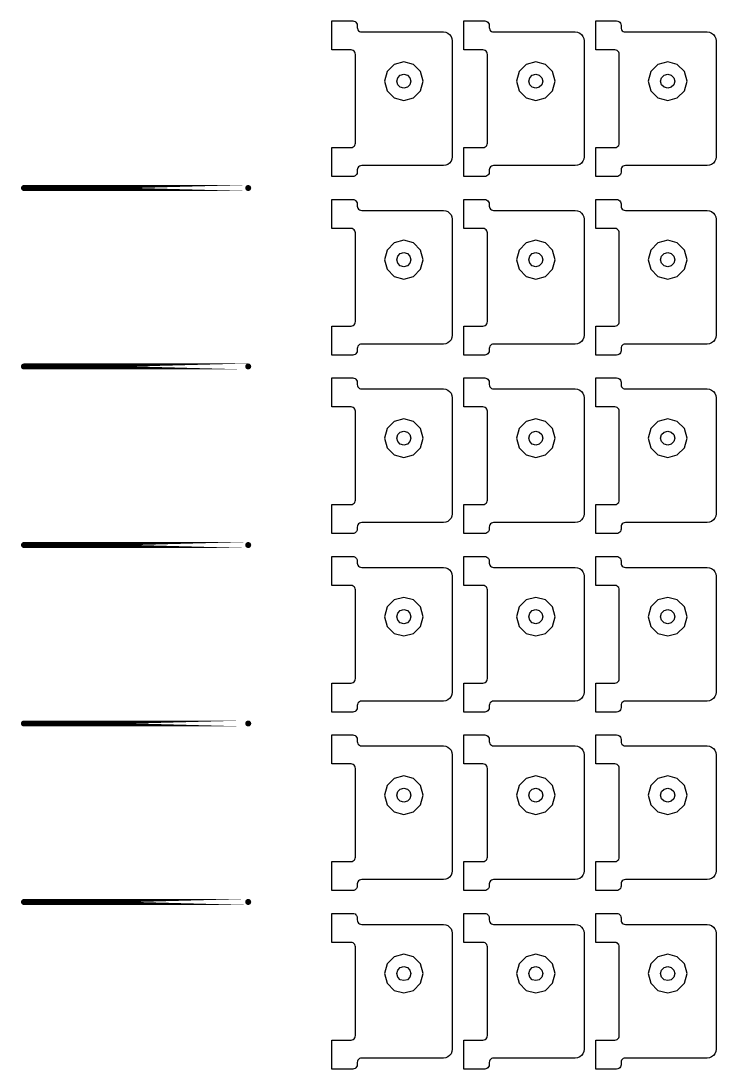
# Model space of a CAD drawing. Extents: x 11 to 212, y 11 to 212.
# Drawn here: x 46.96 to 56.26, y 97.02 to 111.05 of the extents above; entities that cross this region are included whole.
import ezdxf

# ---------------------------------------------------------------- set-up
doc = ezdxf.new("R2010")
doc.units = 0
doc.layers.get('0').update_dxf_attribs({"linetype": 'continuous'})
doc.layers.add('G', color=7, linetype='continuous')

# ---------------------------------------------------------------- blocks, each defined once
blk = doc.blocks.new('cutlineendpoint')
at = {"const_width": 0.04}
blk.add_lwpolyline([(-0.02, 0, 1), (0.02, 0, 1)], format="xyb", close=True, dxfattribs=at)

msp = doc.modelspace()

# ---------------------------------------------------------------- linework, layer by layer
at = {"layer": 'G'}
for points in [[(51.376, 109.353), (51.392, 109.355), (51.406, 109.361), (51.418, 109.37), (51.427, 109.382), (51.433, 109.397), (51.435, 109.412), (51.435, 110.6), (51.433, 110.615), (51.427, 110.629), (51.418, 110.642), (51.406, 110.651), (51.392, 110.657), (51.376, 110.659), (51.12, 110.659), (51.12, 111.047), (51.4, 111.047), (51.415, 111.045), (51.429, 111.039), (51.442, 111.03), (51.451, 111.018), (51.457, 111.003), (51.459, 110.988), (51.459, 110.959), (51.461, 110.944), (51.467, 110.929), (51.476, 110.917), (51.488, 110.908), (51.502, 110.902), (51.518, 110.9), (52.612, 110.9), (52.642, 110.896), (52.671, 110.884), (52.695, 110.866), (52.714, 110.841), (52.725, 110.813), (52.729, 110.782), (52.729, 109.229), (52.725, 109.199), (52.714, 109.171), (52.695, 109.146), (52.671, 109.128), (52.642, 109.116), (52.612, 109.112), (51.518, 109.112), (51.502, 109.11), (51.488, 109.104), (51.476, 109.095), (51.467, 109.082), (51.461, 109.068), (51.459, 109.053), (51.459, 109.024), (51.457, 109.008), (51.451, 108.994), (51.442, 108.982), (51.429, 108.973), (51.415, 108.967), (51.4, 108.965), (51.12, 108.965), (51.12, 109.353)], [(53.141, 109.353), (53.156, 109.355), (53.171, 109.361), (53.183, 109.37), (53.192, 109.382), (53.198, 109.397), (53.2, 109.412), (53.2, 110.6), (53.198, 110.615), (53.192, 110.629), (53.183, 110.642), (53.171, 110.651), (53.156, 110.657), (53.141, 110.659), (52.885, 110.659), (52.885, 111.047), (53.165, 111.047), (53.18, 111.045), (53.194, 111.039), (53.206, 111.03), (53.216, 111.018), (53.222, 111.003), (53.224, 110.988), (53.224, 110.959), (53.226, 110.944), (53.231, 110.929), (53.241, 110.917), (53.253, 110.908), (53.267, 110.902), (53.282, 110.9), (54.376, 110.9), (54.407, 110.896), (54.435, 110.884), (54.46, 110.866), (54.478, 110.841), (54.49, 110.813), (54.494, 110.782), (54.494, 109.229), (54.49, 109.199), (54.478, 109.171), (54.46, 109.146), (54.435, 109.128), (54.407, 109.116), (54.376, 109.112), (53.282, 109.112), (53.267, 109.11), (53.253, 109.104), (53.241, 109.095), (53.231, 109.082), (53.226, 109.068), (53.224, 109.053), (53.224, 109.024), (53.222, 109.008), (53.216, 108.994), (53.206, 108.982), (53.194, 108.973), (53.18, 108.967), (53.165, 108.965), (52.885, 108.965), (52.885, 109.353)], [(54.906, 109.353), (54.921, 109.355), (54.935, 109.361), (54.947, 109.37), (54.957, 109.382), (54.963, 109.397), (54.965, 109.412), (54.965, 110.6), (54.963, 110.615), (54.957, 110.629), (54.947, 110.642), (54.935, 110.651), (54.921, 110.657), (54.906, 110.659), (54.649, 110.659), (54.649, 111.047), (54.929, 111.047), (54.945, 111.045), (54.959, 111.039), (54.971, 111.03), (54.98, 111.018), (54.986, 111.003), (54.988, 110.988), (54.988, 110.959), (54.99, 110.944), (54.996, 110.929), (55.005, 110.917), (55.018, 110.908), (55.032, 110.902), (55.047, 110.9), (56.141, 110.9), (56.172, 110.896), (56.2, 110.884), (56.224, 110.866), (56.243, 110.841), (56.255, 110.813), (56.259, 110.782), (56.259, 109.229), (56.255, 109.199), (56.243, 109.171), (56.224, 109.146), (56.2, 109.128), (56.172, 109.116), (56.141, 109.112), (55.047, 109.112), (55.032, 109.11), (55.018, 109.104), (55.005, 109.095), (54.996, 109.082), (54.99, 109.068), (54.988, 109.053), (54.988, 109.024), (54.986, 109.008), (54.98, 108.994), (54.971, 108.982), (54.959, 108.973), (54.945, 108.967), (54.929, 108.965), (54.649, 108.965), (54.649, 109.353)], [(52.307, 110.112), (52.341, 110.241), (52.307, 110.371), (52.212, 110.465), (52.082, 110.5), (51.953, 110.465), (51.858, 110.371), (51.824, 110.241), (51.858, 110.112), (51.953, 110.017), (52.082, 109.982), (52.212, 110.017)], [(54.071, 110.112), (54.106, 110.241), (54.071, 110.371), (53.976, 110.465), (53.847, 110.5), (53.718, 110.465), (53.623, 110.371), (53.588, 110.241), (53.623, 110.112), (53.718, 110.017), (53.847, 109.982), (53.976, 110.017)], [(55.836, 110.112), (55.871, 110.241), (55.836, 110.371), (55.741, 110.465), (55.612, 110.5), (55.482, 110.465), (55.388, 110.371), (55.353, 110.241), (55.388, 110.112), (55.482, 110.017), (55.612, 109.982), (55.741, 110.017)], [(52.176, 110.241), (52.164, 110.194), (52.129, 110.16), (52.082, 110.147), (52.035, 110.16), (52.001, 110.194), (51.988, 110.241), (52.001, 110.288), (52.035, 110.323), (52.082, 110.335), (52.129, 110.323), (52.164, 110.288)], [(53.941, 110.241), (53.929, 110.194), (53.894, 110.16), (53.847, 110.147), (53.8, 110.16), (53.766, 110.194), (53.753, 110.241), (53.766, 110.288), (53.8, 110.323), (53.847, 110.335), (53.894, 110.323), (53.929, 110.288)], [(55.706, 110.241), (55.693, 110.194), (55.659, 110.16), (55.612, 110.147), (55.565, 110.16), (55.53, 110.194), (55.518, 110.241), (55.53, 110.288), (55.565, 110.323), (55.612, 110.335), (55.659, 110.323), (55.693, 110.288)], [(51.376, 106.965), (51.392, 106.967), (51.406, 106.973), (51.418, 106.982), (51.427, 106.994), (51.433, 107.008), (51.435, 107.024), (51.435, 108.212), (51.433, 108.227), (51.427, 108.241), (51.418, 108.253), (51.406, 108.263), (51.392, 108.269), (51.376, 108.271), (51.12, 108.271), (51.12, 108.659), (51.4, 108.659), (51.415, 108.657), (51.429, 108.651), (51.442, 108.642), (51.451, 108.629), (51.457, 108.615), (51.459, 108.6), (51.459, 108.571), (51.461, 108.555), (51.467, 108.541), (51.476, 108.529), (51.488, 108.52), (51.502, 108.514), (51.518, 108.512), (52.612, 108.512), (52.642, 108.508), (52.671, 108.496), (52.695, 108.477), (52.714, 108.453), (52.725, 108.425), (52.729, 108.394), (52.729, 106.841), (52.725, 106.811), (52.714, 106.782), (52.695, 106.758), (52.671, 106.739), (52.642, 106.728), (52.612, 106.724), (51.518, 106.724), (51.502, 106.722), (51.488, 106.716), (51.476, 106.706), (51.467, 106.694), (51.461, 106.68), (51.459, 106.665), (51.459, 106.635), (51.457, 106.62), (51.451, 106.606), (51.442, 106.594), (51.429, 106.584), (51.415, 106.578), (51.4, 106.576), (51.12, 106.576), (51.12, 106.965)], [(53.141, 106.965), (53.156, 106.967), (53.171, 106.973), (53.183, 106.982), (53.192, 106.994), (53.198, 107.008), (53.2, 107.024), (53.2, 108.212), (53.198, 108.227), (53.192, 108.241), (53.183, 108.253), (53.171, 108.263), (53.156, 108.269), (53.141, 108.271), (52.885, 108.271), (52.885, 108.659), (53.165, 108.659), (53.18, 108.657), (53.194, 108.651), (53.206, 108.642), (53.216, 108.629), (53.222, 108.615), (53.224, 108.6), (53.224, 108.571), (53.226, 108.555), (53.231, 108.541), (53.241, 108.529), (53.253, 108.52), (53.267, 108.514), (53.282, 108.512), (54.376, 108.512), (54.407, 108.508), (54.435, 108.496), (54.46, 108.477), (54.478, 108.453), (54.49, 108.425), (54.494, 108.394), (54.494, 106.841), (54.49, 106.811), (54.478, 106.782), (54.46, 106.758), (54.435, 106.739), (54.407, 106.728), (54.376, 106.724), (53.282, 106.724), (53.267, 106.722), (53.253, 106.716), (53.241, 106.706), (53.231, 106.694), (53.226, 106.68), (53.224, 106.665), (53.224, 106.635), (53.222, 106.62), (53.216, 106.606), (53.206, 106.594), (53.194, 106.584), (53.18, 106.578), (53.165, 106.576), (52.885, 106.576), (52.885, 106.965)], [(54.906, 106.965), (54.921, 106.967), (54.935, 106.973), (54.947, 106.982), (54.957, 106.994), (54.963, 107.008), (54.965, 107.024), (54.965, 108.212), (54.963, 108.227), (54.957, 108.241), (54.947, 108.253), (54.935, 108.263), (54.921, 108.269), (54.906, 108.271), (54.649, 108.271), (54.649, 108.659), (54.929, 108.659), (54.945, 108.657), (54.959, 108.651), (54.971, 108.642), (54.98, 108.629), (54.986, 108.615), (54.988, 108.6), (54.988, 108.571), (54.99, 108.555), (54.996, 108.541), (55.005, 108.529), (55.018, 108.52), (55.032, 108.514), (55.047, 108.512), (56.141, 108.512), (56.172, 108.508), (56.2, 108.496), (56.224, 108.477), (56.243, 108.453), (56.255, 108.425), (56.259, 108.394), (56.259, 106.841), (56.255, 106.811), (56.243, 106.782), (56.224, 106.758), (56.2, 106.739), (56.172, 106.728), (56.141, 106.724), (55.047, 106.724), (55.032, 106.722), (55.018, 106.716), (55.005, 106.706), (54.996, 106.694), (54.99, 106.68), (54.988, 106.665), (54.988, 106.635), (54.986, 106.62), (54.98, 106.606), (54.971, 106.594), (54.959, 106.584), (54.945, 106.578), (54.929, 106.576), (54.649, 106.576), (54.649, 106.965)], [(52.307, 107.724), (52.341, 107.853), (52.307, 107.982), (52.212, 108.077), (52.082, 108.112), (51.953, 108.077), (51.858, 107.982), (51.824, 107.853), (51.858, 107.724), (51.953, 107.629), (52.082, 107.594), (52.212, 107.629)], [(54.071, 107.724), (54.106, 107.853), (54.071, 107.982), (53.976, 108.077), (53.847, 108.112), (53.718, 108.077), (53.623, 107.982), (53.588, 107.853), (53.623, 107.724), (53.718, 107.629), (53.847, 107.594), (53.976, 107.629)], [(55.836, 107.724), (55.871, 107.853), (55.836, 107.982), (55.741, 108.077), (55.612, 108.112), (55.482, 108.077), (55.388, 107.982), (55.353, 107.853), (55.388, 107.724), (55.482, 107.629), (55.612, 107.594), (55.741, 107.629)], [(52.176, 107.853), (52.164, 107.806), (52.129, 107.771), (52.082, 107.759), (52.035, 107.771), (52.001, 107.806), (51.988, 107.853), (52.001, 107.9), (52.035, 107.934), (52.082, 107.947), (52.129, 107.934), (52.164, 107.9)], [(53.941, 107.853), (53.929, 107.806), (53.894, 107.771), (53.847, 107.759), (53.8, 107.771), (53.766, 107.806), (53.753, 107.853), (53.766, 107.9), (53.8, 107.934), (53.847, 107.947), (53.894, 107.934), (53.929, 107.9)], [(55.706, 107.853), (55.693, 107.806), (55.659, 107.771), (55.612, 107.759), (55.565, 107.771), (55.53, 107.806), (55.518, 107.853), (55.53, 107.9), (55.565, 107.934), (55.612, 107.947), (55.659, 107.934), (55.693, 107.9)], [(51.376, 104.576), (51.392, 104.578), (51.406, 104.584), (51.418, 104.594), (51.427, 104.606), (51.433, 104.62), (51.435, 104.635), (51.435, 105.824), (51.433, 105.839), (51.427, 105.853), (51.418, 105.865), (51.406, 105.874), (51.392, 105.88), (51.376, 105.882), (51.12, 105.882), (51.12, 106.271), (51.4, 106.271), (51.415, 106.269), (51.429, 106.263), (51.442, 106.253), (51.451, 106.241), (51.457, 106.227), (51.459, 106.212), (51.459, 106.182), (51.461, 106.167), (51.467, 106.153), (51.476, 106.141), (51.488, 106.131), (51.502, 106.126), (51.518, 106.124), (52.612, 106.124), (52.642, 106.12), (52.671, 106.108), (52.695, 106.089), (52.714, 106.065), (52.725, 106.036), (52.729, 106.006), (52.729, 104.453), (52.725, 104.422), (52.714, 104.394), (52.695, 104.37), (52.671, 104.351), (52.642, 104.339), (52.612, 104.335), (51.518, 104.335), (51.502, 104.333), (51.488, 104.327), (51.476, 104.318), (51.467, 104.306), (51.461, 104.292), (51.459, 104.276), (51.459, 104.247), (51.457, 104.232), (51.451, 104.218), (51.442, 104.205), (51.429, 104.196), (51.415, 104.19), (51.4, 104.188), (51.12, 104.188), (51.12, 104.576)], [(53.141, 104.576), (53.156, 104.578), (53.171, 104.584), (53.183, 104.594), (53.192, 104.606), (53.198, 104.62), (53.2, 104.635), (53.2, 105.824), (53.198, 105.839), (53.192, 105.853), (53.183, 105.865), (53.171, 105.874), (53.156, 105.88), (53.141, 105.882), (52.885, 105.882), (52.885, 106.271), (53.165, 106.271), (53.18, 106.269), (53.194, 106.263), (53.206, 106.253), (53.216, 106.241), (53.222, 106.227), (53.224, 106.212), (53.224, 106.182), (53.226, 106.167), (53.231, 106.153), (53.241, 106.141), (53.253, 106.131), (53.267, 106.126), (53.282, 106.124), (54.376, 106.124), (54.407, 106.12), (54.435, 106.108), (54.46, 106.089), (54.478, 106.065), (54.49, 106.036), (54.494, 106.006), (54.494, 104.453), (54.49, 104.422), (54.478, 104.394), (54.46, 104.37), (54.435, 104.351), (54.407, 104.339), (54.376, 104.335), (53.282, 104.335), (53.267, 104.333), (53.253, 104.327), (53.241, 104.318), (53.231, 104.306), (53.226, 104.292), (53.224, 104.276), (53.224, 104.247), (53.222, 104.232), (53.216, 104.218), (53.206, 104.205), (53.194, 104.196), (53.18, 104.19), (53.165, 104.188), (52.885, 104.188), (52.885, 104.576)], [(54.906, 104.576), (54.921, 104.578), (54.935, 104.584), (54.947, 104.594), (54.957, 104.606), (54.963, 104.62), (54.965, 104.635), (54.965, 105.824), (54.963, 105.839), (54.957, 105.853), (54.947, 105.865), (54.935, 105.874), (54.921, 105.88), (54.906, 105.882), (54.649, 105.882), (54.649, 106.271), (54.929, 106.271), (54.945, 106.269), (54.959, 106.263), (54.971, 106.253), (54.98, 106.241), (54.986, 106.227), (54.988, 106.212), (54.988, 106.182), (54.99, 106.167), (54.996, 106.153), (55.005, 106.141), (55.018, 106.131), (55.032, 106.126), (55.047, 106.124), (56.141, 106.124), (56.172, 106.12), (56.2, 106.108), (56.224, 106.089), (56.243, 106.065), (56.255, 106.036), (56.259, 106.006), (56.259, 104.453), (56.255, 104.422), (56.243, 104.394), (56.224, 104.37), (56.2, 104.351), (56.172, 104.339), (56.141, 104.335), (55.047, 104.335), (55.032, 104.333), (55.018, 104.327), (55.005, 104.318), (54.996, 104.306), (54.99, 104.292), (54.988, 104.276), (54.988, 104.247), (54.986, 104.232), (54.98, 104.218), (54.971, 104.205), (54.959, 104.196), (54.945, 104.19), (54.929, 104.188), (54.649, 104.188), (54.649, 104.576)], [(52.307, 105.335), (52.341, 105.465), (52.307, 105.594), (52.212, 105.689), (52.082, 105.724), (51.953, 105.689), (51.858, 105.594), (51.824, 105.465), (51.858, 105.335), (51.953, 105.241), (52.082, 105.206), (52.212, 105.241)], [(54.071, 105.335), (54.106, 105.465), (54.071, 105.594), (53.976, 105.689), (53.847, 105.724), (53.718, 105.689), (53.623, 105.594), (53.588, 105.465), (53.623, 105.335), (53.718, 105.241), (53.847, 105.206), (53.976, 105.241)], [(55.836, 105.335), (55.871, 105.465), (55.836, 105.594), (55.741, 105.689), (55.612, 105.724), (55.482, 105.689), (55.388, 105.594), (55.353, 105.465), (55.388, 105.335), (55.482, 105.241), (55.612, 105.206), (55.741, 105.241)], [(52.176, 105.465), (52.164, 105.418), (52.129, 105.383), (52.082, 105.371), (52.035, 105.383), (52.001, 105.418), (51.988, 105.465), (52.001, 105.512), (52.035, 105.546), (52.082, 105.559), (52.129, 105.546), (52.164, 105.512)], [(53.941, 105.465), (53.929, 105.418), (53.894, 105.383), (53.847, 105.371), (53.8, 105.383), (53.766, 105.418), (53.753, 105.465), (53.766, 105.512), (53.8, 105.546), (53.847, 105.559), (53.894, 105.546), (53.929, 105.512)], [(55.706, 105.465), (55.693, 105.418), (55.659, 105.383), (55.612, 105.371), (55.565, 105.383), (55.53, 105.418), (55.518, 105.465), (55.53, 105.512), (55.565, 105.546), (55.612, 105.559), (55.659, 105.546), (55.693, 105.512)], [(51.376, 102.188), (51.392, 102.19), (51.406, 102.196), (51.418, 102.205), (51.427, 102.218), (51.433, 102.232), (51.435, 102.247), (51.435, 103.435), (51.433, 103.451), (51.427, 103.465), (51.418, 103.477), (51.406, 103.486), (51.392, 103.492), (51.376, 103.494), (51.12, 103.494), (51.12, 103.882), (51.4, 103.882), (51.415, 103.88), (51.429, 103.874), (51.442, 103.865), (51.451, 103.853), (51.457, 103.839), (51.459, 103.824), (51.459, 103.794), (51.461, 103.779), (51.467, 103.765), (51.476, 103.753), (51.488, 103.743), (51.502, 103.737), (51.518, 103.735), (52.612, 103.735), (52.642, 103.731), (52.671, 103.72), (52.695, 103.701), (52.714, 103.676), (52.725, 103.648), (52.729, 103.618), (52.729, 102.065), (52.725, 102.034), (52.714, 102.006), (52.695, 101.982), (52.671, 101.963), (52.642, 101.951), (52.612, 101.947), (51.518, 101.947), (51.502, 101.945), (51.488, 101.939), (51.476, 101.93), (51.467, 101.918), (51.461, 101.903), (51.459, 101.888), (51.459, 101.859), (51.457, 101.844), (51.451, 101.829), (51.442, 101.817), (51.429, 101.808), (51.415, 101.802), (51.4, 101.8), (51.12, 101.8), (51.12, 102.188)], [(53.141, 102.188), (53.156, 102.19), (53.171, 102.196), (53.183, 102.205), (53.192, 102.218), (53.198, 102.232), (53.2, 102.247), (53.2, 103.435), (53.198, 103.451), (53.192, 103.465), (53.183, 103.477), (53.171, 103.486), (53.156, 103.492), (53.141, 103.494), (52.885, 103.494), (52.885, 103.882), (53.165, 103.882), (53.18, 103.88), (53.194, 103.874), (53.206, 103.865), (53.216, 103.853), (53.222, 103.839), (53.224, 103.824), (53.224, 103.794), (53.226, 103.779), (53.231, 103.765), (53.241, 103.753), (53.253, 103.743), (53.267, 103.737), (53.282, 103.735), (54.376, 103.735), (54.407, 103.731), (54.435, 103.72), (54.46, 103.701), (54.478, 103.676), (54.49, 103.648), (54.494, 103.618), (54.494, 102.065), (54.49, 102.034), (54.478, 102.006), (54.46, 101.982), (54.435, 101.963), (54.407, 101.951), (54.376, 101.947), (53.282, 101.947), (53.267, 101.945), (53.253, 101.939), (53.241, 101.93), (53.231, 101.918), (53.226, 101.903), (53.224, 101.888), (53.224, 101.859), (53.222, 101.844), (53.216, 101.829), (53.206, 101.817), (53.194, 101.808), (53.18, 101.802), (53.165, 101.8), (52.885, 101.8), (52.885, 102.188)], [(54.906, 102.188), (54.921, 102.19), (54.935, 102.196), (54.947, 102.205), (54.957, 102.218), (54.963, 102.232), (54.965, 102.247), (54.965, 103.435), (54.963, 103.451), (54.957, 103.465), (54.947, 103.477), (54.935, 103.486), (54.921, 103.492), (54.906, 103.494), (54.649, 103.494), (54.649, 103.882), (54.929, 103.882), (54.945, 103.88), (54.959, 103.874), (54.971, 103.865), (54.98, 103.853), (54.986, 103.839), (54.988, 103.824), (54.988, 103.794), (54.99, 103.779), (54.996, 103.765), (55.005, 103.753), (55.018, 103.743), (55.032, 103.737), (55.047, 103.735), (56.141, 103.735), (56.172, 103.731), (56.2, 103.72), (56.224, 103.701), (56.243, 103.676), (56.255, 103.648), (56.259, 103.618), (56.259, 102.065), (56.255, 102.034), (56.243, 102.006), (56.224, 101.982), (56.2, 101.963), (56.172, 101.951), (56.141, 101.947), (55.047, 101.947), (55.032, 101.945), (55.018, 101.939), (55.005, 101.93), (54.996, 101.918), (54.99, 101.903), (54.988, 101.888), (54.988, 101.859), (54.986, 101.844), (54.98, 101.829), (54.971, 101.817), (54.959, 101.808), (54.945, 101.802), (54.929, 101.8), (54.649, 101.8), (54.649, 102.188)], [(52.307, 102.947), (52.341, 103.076), (52.307, 103.206), (52.212, 103.301), (52.082, 103.335), (51.953, 103.301), (51.858, 103.206), (51.824, 103.076), (51.858, 102.947), (51.953, 102.852), (52.082, 102.818), (52.212, 102.852)], [(54.071, 102.947), (54.106, 103.076), (54.071, 103.206), (53.976, 103.301), (53.847, 103.335), (53.718, 103.301), (53.623, 103.206), (53.588, 103.076), (53.623, 102.947), (53.718, 102.852), (53.847, 102.818), (53.976, 102.852)], [(55.836, 102.947), (55.871, 103.076), (55.836, 103.206), (55.741, 103.301), (55.612, 103.335), (55.482, 103.301), (55.388, 103.206), (55.353, 103.076), (55.388, 102.947), (55.482, 102.852), (55.612, 102.818), (55.741, 102.852)], [(52.176, 103.076), (52.164, 103.029), (52.129, 102.995), (52.082, 102.982), (52.035, 102.995), (52.001, 103.029), (51.988, 103.076), (52.001, 103.124), (52.035, 103.158), (52.082, 103.171), (52.129, 103.158), (52.164, 103.124)], [(53.941, 103.076), (53.929, 103.029), (53.894, 102.995), (53.847, 102.982), (53.8, 102.995), (53.766, 103.029), (53.753, 103.076), (53.766, 103.124), (53.8, 103.158), (53.847, 103.171), (53.894, 103.158), (53.929, 103.124)], [(55.706, 103.076), (55.693, 103.029), (55.659, 102.995), (55.612, 102.982), (55.565, 102.995), (55.53, 103.029), (55.518, 103.076), (55.53, 103.124), (55.565, 103.158), (55.612, 103.171), (55.659, 103.158), (55.693, 103.124)], [(51.376, 99.8), (51.392, 99.802), (51.406, 99.808), (51.418, 99.817), (51.427, 99.829), (51.433, 99.844), (51.435, 99.859), (51.435, 101.047), (51.433, 101.062), (51.427, 101.076), (51.418, 101.089), (51.406, 101.098), (51.392, 101.104), (51.376, 101.106), (51.12, 101.106), (51.12, 101.494), (51.4, 101.494), (51.415, 101.492), (51.429, 101.486), (51.442, 101.477), (51.451, 101.465), (51.457, 101.451), (51.459, 101.435), (51.459, 101.406), (51.461, 101.391), (51.467, 101.376), (51.476, 101.364), (51.488, 101.355), (51.502, 101.349), (51.518, 101.347), (52.612, 101.347), (52.642, 101.343), (52.671, 101.331), (52.695, 101.313), (52.714, 101.288), (52.725, 101.26), (52.729, 101.229), (52.729, 99.676), (52.725, 99.646), (52.714, 99.618), (52.695, 99.593), (52.671, 99.575), (52.642, 99.563), (52.612, 99.559), (51.518, 99.559), (51.502, 99.557), (51.488, 99.551), (51.476, 99.542), (51.467, 99.529), (51.461, 99.515), (51.459, 99.5), (51.459, 99.471), (51.457, 99.455), (51.451, 99.441), (51.442, 99.429), (51.429, 99.42), (51.415, 99.414), (51.4, 99.412), (51.12, 99.412), (51.12, 99.8)], [(53.141, 99.8), (53.156, 99.802), (53.171, 99.808), (53.183, 99.817), (53.192, 99.829), (53.198, 99.844), (53.2, 99.859), (53.2, 101.047), (53.198, 101.062), (53.192, 101.076), (53.183, 101.089), (53.171, 101.098), (53.156, 101.104), (53.141, 101.106), (52.885, 101.106), (52.885, 101.494), (53.165, 101.494), (53.18, 101.492), (53.194, 101.486), (53.206, 101.477), (53.216, 101.465), (53.222, 101.451), (53.224, 101.435), (53.224, 101.406), (53.226, 101.391), (53.231, 101.376), (53.241, 101.364), (53.253, 101.355), (53.267, 101.349), (53.282, 101.347), (54.376, 101.347), (54.407, 101.343), (54.435, 101.331), (54.46, 101.313), (54.478, 101.288), (54.49, 101.26), (54.494, 101.229), (54.494, 99.676), (54.49, 99.646), (54.478, 99.618), (54.46, 99.593), (54.435, 99.575), (54.407, 99.563), (54.376, 99.559), (53.282, 99.559), (53.267, 99.557), (53.253, 99.551), (53.241, 99.542), (53.231, 99.529), (53.226, 99.515), (53.224, 99.5), (53.224, 99.471), (53.222, 99.455), (53.216, 99.441), (53.206, 99.429), (53.194, 99.42), (53.18, 99.414), (53.165, 99.412), (52.885, 99.412), (52.885, 99.8)], [(54.906, 99.8), (54.921, 99.802), (54.935, 99.808), (54.947, 99.817), (54.957, 99.829), (54.963, 99.844), (54.965, 99.859), (54.965, 101.047), (54.963, 101.062), (54.957, 101.076), (54.947, 101.089), (54.935, 101.098), (54.921, 101.104), (54.906, 101.106), (54.649, 101.106), (54.649, 101.494), (54.929, 101.494), (54.945, 101.492), (54.959, 101.486), (54.971, 101.477), (54.98, 101.465), (54.986, 101.451), (54.988, 101.435), (54.988, 101.406), (54.99, 101.391), (54.996, 101.376), (55.005, 101.364), (55.018, 101.355), (55.032, 101.349), (55.047, 101.347), (56.141, 101.347), (56.172, 101.343), (56.2, 101.331), (56.224, 101.313), (56.243, 101.288), (56.255, 101.26), (56.259, 101.229), (56.259, 99.676), (56.255, 99.646), (56.243, 99.618), (56.224, 99.593), (56.2, 99.575), (56.172, 99.563), (56.141, 99.559), (55.047, 99.559), (55.032, 99.557), (55.018, 99.551), (55.005, 99.542), (54.996, 99.529), (54.99, 99.515), (54.988, 99.5), (54.988, 99.471), (54.986, 99.455), (54.98, 99.441), (54.971, 99.429), (54.959, 99.42), (54.945, 99.414), (54.929, 99.412), (54.649, 99.412), (54.649, 99.8)], [(52.307, 100.559), (52.341, 100.688), (52.307, 100.818), (52.212, 100.912), (52.082, 100.947), (51.953, 100.912), (51.858, 100.818), (51.824, 100.688), (51.858, 100.559), (51.953, 100.464), (52.082, 100.429), (52.212, 100.464)], [(54.071, 100.559), (54.106, 100.688), (54.071, 100.818), (53.976, 100.912), (53.847, 100.947), (53.718, 100.912), (53.623, 100.818), (53.588, 100.688), (53.623, 100.559), (53.718, 100.464), (53.847, 100.429), (53.976, 100.464)], [(55.836, 100.559), (55.871, 100.688), (55.836, 100.818), (55.741, 100.912), (55.612, 100.947), (55.482, 100.912), (55.388, 100.818), (55.353, 100.688), (55.388, 100.559), (55.482, 100.464), (55.612, 100.429), (55.741, 100.464)], [(52.176, 100.688), (52.164, 100.641), (52.129, 100.607), (52.082, 100.594), (52.035, 100.607), (52.001, 100.641), (51.988, 100.688), (52.001, 100.735), (52.035, 100.77), (52.082, 100.782), (52.129, 100.77), (52.164, 100.735)], [(53.941, 100.688), (53.929, 100.641), (53.894, 100.607), (53.847, 100.594), (53.8, 100.607), (53.766, 100.641), (53.753, 100.688), (53.766, 100.735), (53.8, 100.77), (53.847, 100.782), (53.894, 100.77), (53.929, 100.735)], [(55.706, 100.688), (55.693, 100.641), (55.659, 100.607), (55.612, 100.594), (55.565, 100.607), (55.53, 100.641), (55.518, 100.688), (55.53, 100.735), (55.565, 100.77), (55.612, 100.782), (55.659, 100.77), (55.693, 100.735)], [(51.376, 97.412), (51.392, 97.414), (51.406, 97.42), (51.418, 97.429), (51.427, 97.441), (51.433, 97.455), (51.435, 97.471), (51.435, 98.659), (51.433, 98.674), (51.427, 98.688), (51.418, 98.7), (51.406, 98.71), (51.392, 98.716), (51.376, 98.718), (51.12, 98.718), (51.12, 99.106), (51.4, 99.106), (51.415, 99.104), (51.429, 99.098), (51.442, 99.089), (51.451, 99.076), (51.457, 99.062), (51.459, 99.047), (51.459, 99.018), (51.461, 99.002), (51.467, 98.988), (51.476, 98.976), (51.488, 98.967), (51.502, 98.961), (51.518, 98.959), (52.612, 98.959), (52.642, 98.955), (52.671, 98.943), (52.695, 98.924), (52.714, 98.9), (52.725, 98.872), (52.729, 98.841), (52.729, 97.288), (52.725, 97.258), (52.714, 97.229), (52.695, 97.205), (52.671, 97.186), (52.642, 97.175), (52.612, 97.171), (51.518, 97.171), (51.502, 97.169), (51.488, 97.163), (51.476, 97.153), (51.467, 97.141), (51.461, 97.127), (51.459, 97.112), (51.459, 97.082), (51.457, 97.067), (51.451, 97.053), (51.442, 97.041), (51.429, 97.031), (51.415, 97.026), (51.4, 97.024), (51.12, 97.024), (51.12, 97.412)], [(53.141, 97.412), (53.156, 97.414), (53.171, 97.42), (53.183, 97.429), (53.192, 97.441), (53.198, 97.455), (53.2, 97.471), (53.2, 98.659), (53.198, 98.674), (53.192, 98.688), (53.183, 98.7), (53.171, 98.71), (53.156, 98.716), (53.141, 98.718), (52.885, 98.718), (52.885, 99.106), (53.165, 99.106), (53.18, 99.104), (53.194, 99.098), (53.206, 99.089), (53.216, 99.076), (53.222, 99.062), (53.224, 99.047), (53.224, 99.018), (53.226, 99.002), (53.231, 98.988), (53.241, 98.976), (53.253, 98.967), (53.267, 98.961), (53.282, 98.959), (54.376, 98.959), (54.407, 98.955), (54.435, 98.943), (54.46, 98.924), (54.478, 98.9), (54.49, 98.872), (54.494, 98.841), (54.494, 97.288), (54.49, 97.258), (54.478, 97.229), (54.46, 97.205), (54.435, 97.186), (54.407, 97.175), (54.376, 97.171), (53.282, 97.171), (53.267, 97.169), (53.253, 97.163), (53.241, 97.153), (53.231, 97.141), (53.226, 97.127), (53.224, 97.112), (53.224, 97.082), (53.222, 97.067), (53.216, 97.053), (53.206, 97.041), (53.194, 97.031), (53.18, 97.026), (53.165, 97.024), (52.885, 97.024), (52.885, 97.412)], [(54.906, 97.412), (54.921, 97.414), (54.935, 97.42), (54.947, 97.429), (54.957, 97.441), (54.963, 97.455), (54.965, 97.471), (54.965, 98.659), (54.963, 98.674), (54.957, 98.688), (54.947, 98.7), (54.935, 98.71), (54.921, 98.716), (54.906, 98.718), (54.649, 98.718), (54.649, 99.106), (54.929, 99.106), (54.945, 99.104), (54.959, 99.098), (54.971, 99.089), (54.98, 99.076), (54.986, 99.062), (54.988, 99.047), (54.988, 99.018), (54.99, 99.002), (54.996, 98.988), (55.005, 98.976), (55.018, 98.967), (55.032, 98.961), (55.047, 98.959), (56.141, 98.959), (56.172, 98.955), (56.2, 98.943), (56.224, 98.924), (56.243, 98.9), (56.255, 98.872), (56.259, 98.841), (56.259, 97.288), (56.255, 97.258), (56.243, 97.229), (56.224, 97.205), (56.2, 97.186), (56.172, 97.175), (56.141, 97.171), (55.047, 97.171), (55.032, 97.169), (55.018, 97.163), (55.005, 97.153), (54.996, 97.141), (54.99, 97.127), (54.988, 97.112), (54.988, 97.082), (54.986, 97.067), (54.98, 97.053), (54.971, 97.041), (54.959, 97.031), (54.945, 97.026), (54.929, 97.024), (54.649, 97.024), (54.649, 97.412)], [(52.307, 98.171), (52.341, 98.3), (52.307, 98.429), (52.212, 98.524), (52.082, 98.559), (51.953, 98.524), (51.858, 98.429), (51.824, 98.3), (51.858, 98.171), (51.953, 98.076), (52.082, 98.041), (52.212, 98.076)], [(54.071, 98.171), (54.106, 98.3), (54.071, 98.429), (53.976, 98.524), (53.847, 98.559), (53.718, 98.524), (53.623, 98.429), (53.588, 98.3), (53.623, 98.171), (53.718, 98.076), (53.847, 98.041), (53.976, 98.076)], [(55.836, 98.171), (55.871, 98.3), (55.836, 98.429), (55.741, 98.524), (55.612, 98.559), (55.482, 98.524), (55.388, 98.429), (55.353, 98.3), (55.388, 98.171), (55.482, 98.076), (55.612, 98.041), (55.741, 98.076)], [(52.176, 98.3), (52.164, 98.253), (52.129, 98.218), (52.082, 98.206), (52.035, 98.218), (52.001, 98.253), (51.988, 98.3), (52.001, 98.347), (52.035, 98.382), (52.082, 98.394), (52.129, 98.382), (52.164, 98.347)], [(53.941, 98.3), (53.929, 98.253), (53.894, 98.218), (53.847, 98.206), (53.8, 98.218), (53.766, 98.253), (53.753, 98.3), (53.766, 98.347), (53.8, 98.382), (53.847, 98.394), (53.894, 98.382), (53.929, 98.347)], [(55.706, 98.3), (55.693, 98.253), (55.659, 98.218), (55.612, 98.206), (55.565, 98.218), (55.53, 98.253), (55.518, 98.3), (55.53, 98.347), (55.565, 98.382), (55.612, 98.394), (55.659, 98.382), (55.693, 98.347)]]:
    msp.add_lwpolyline(points, close=True, dxfattribs=at)
at = {"layer": 'G', "const_width": 0.08}
for points in [[(50, 108.812), (47, 108.812)], [(50, 106.424), (47, 106.424)], [(50, 104.035), (47, 104.035)], [(50, 101.647), (47, 101.647)], [(50, 99.259), (47, 99.259)]]:
    msp.add_lwpolyline(points, close=True, dxfattribs=at)

# ---------------------------------------------------------------- block references
at = {"layer": 'G'}
for p in [(47, 108.812), (50, 108.812), (47, 106.424), (50, 106.424), (47, 104.035), (50, 104.035), (47, 101.647), (50, 101.647), (47, 99.259), (50, 99.259)]:
    msp.add_blockref('cutlineendpoint', p, dxfattribs=at)

doc.saveas('drawing.dxf')
